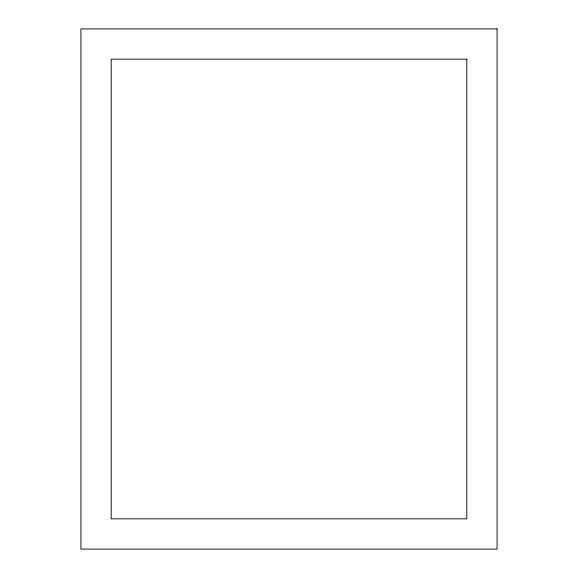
<?xml version="1.0" encoding="UTF-8"?>
<svg xmlns="http://www.w3.org/2000/svg" width="578" height="578" viewBox="0 0 578 578"><rect width="100%" height="100%" fill="white"/><g stroke="black" fill="none" stroke-linecap="round" stroke-linejoin="round"><path stroke-width="0.87" d="M497.08 28.9L80.92 28.9L80.92 549.1L497.08 549.1L497.08 28.9M466.807 59.173L111.193 59.173L111.193 518.827L466.807 518.827L466.807 59.173"/></g></svg>
